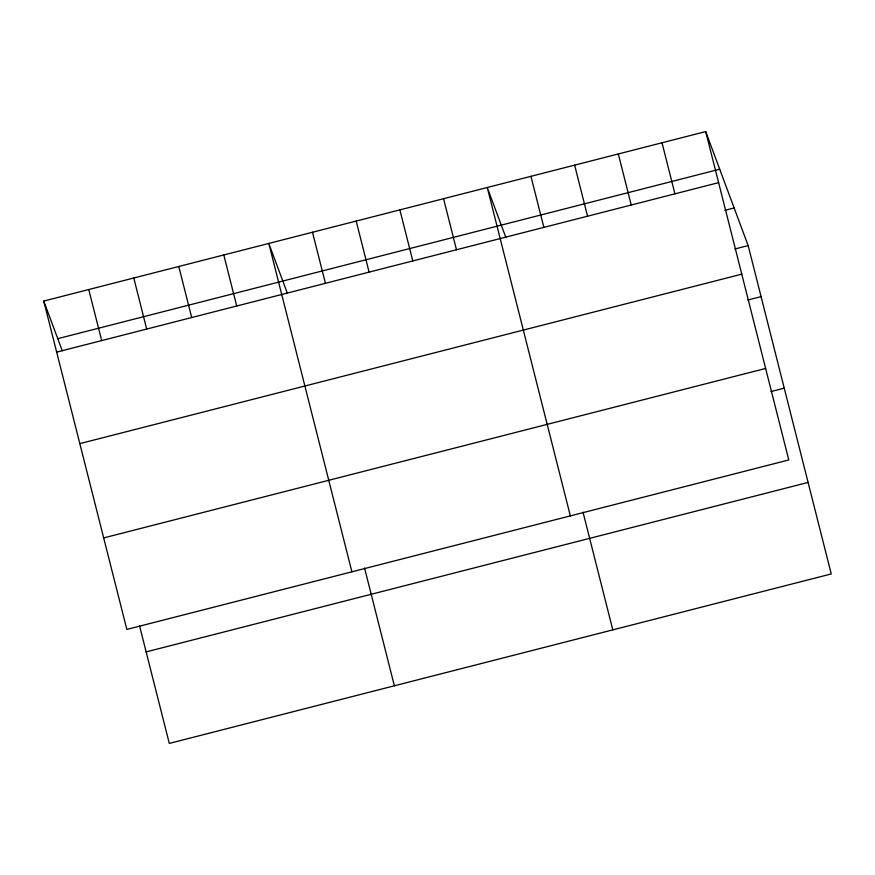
<?xml version="1.0" encoding="UTF-8"?>
<svg xmlns="http://www.w3.org/2000/svg" width="875" height="875" viewBox="0 0 875 875"><rect width="100%" height="100%" fill="white"/><g stroke="black" fill="none" stroke-linecap="round" stroke-linejoin="round"><path stroke-width="1.31" d="M705.698 131.589L788.791 459.966L126.842 629.431L43.75 301.055L705.698 131.589L748.158 245.569L831.25 573.945L169.302 743.411L139.519 625.713M57.761 338.669L719.709 169.203M56.667 352.111L718.616 182.645M724.883 210.328L734.147 207.955M734.923 248.959L748.158 245.569M79.833 443.625L741.77 274.159M747.841 300.027L761.075 296.636M103.688 537.917L765.636 368.452M770.995 391.541L784.241 388.15M146.147 651.897L808.095 482.431M505.805 237.3L487.255 187.512L570.347 515.889M287.361 293.223L268.811 243.436L351.903 571.812M43.75 301.055L62.3 350.842M662.014 142.767L674.931 193.834M618.319 153.956L631.247 205.023M574.634 165.134L587.552 216.202M530.939 176.323L543.867 227.391M583.023 512.17L612.806 629.869M443.57 198.691L456.488 249.758M399.875 209.88L412.803 260.947M356.191 221.058L369.108 272.125M312.495 232.247L325.423 283.314M364.58 568.094L394.363 685.792M223.803 254.953L236.72 306.02M178.784 266.481L191.713 317.548M133.777 277.998L146.694 329.066M88.758 289.527L101.686 340.594"/></g></svg>
